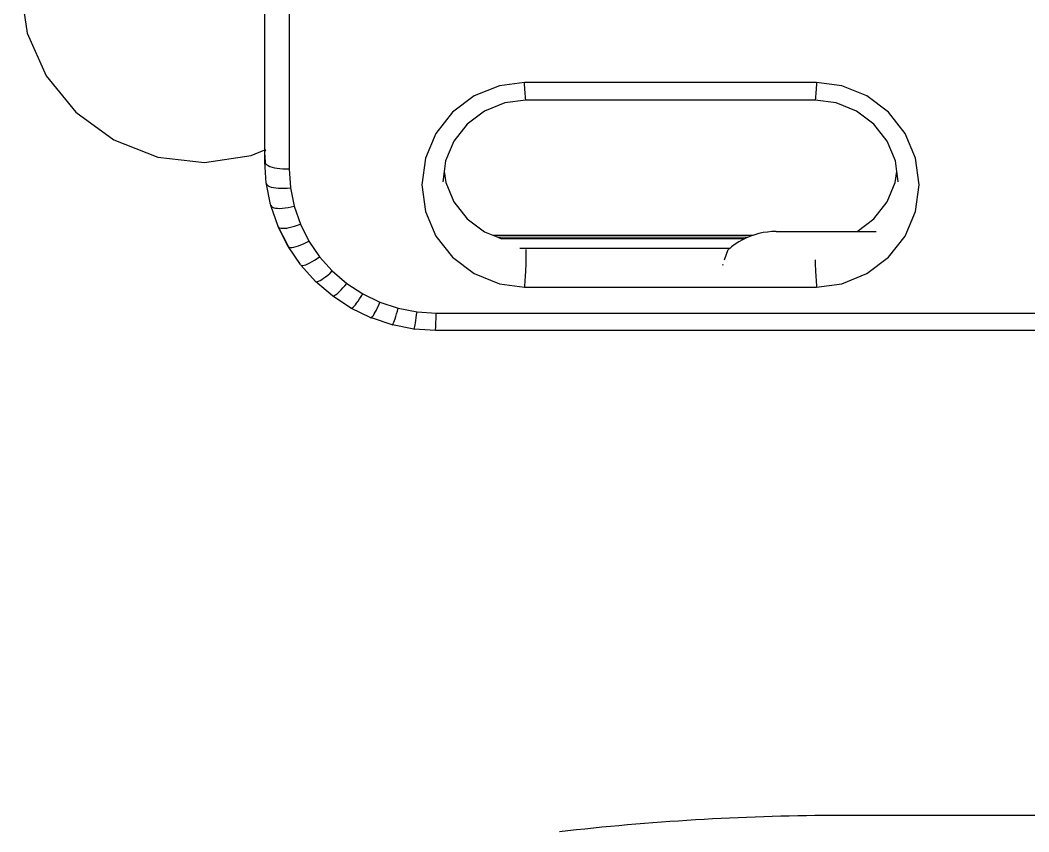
# Model space of a CAD drawing. Header units: millimetres. Extents: x 3552052 to 4144896, y -707811 to -630695.
# Drawn here: x 3697016.7 to 3697262.9, y -683741.3 to -683543.4 of the extents above; entities that cross this region are included whole.
import ezdxf

# ---------------------------------------------------------------- set-up
doc = ezdxf.new("R2010")
doc.units = ezdxf.units.MM
doc.header["$LTSCALE"] = 6
doc.header["$MEASUREMENT"] = 0
doc.layers.add('EQP', color=6, linetype='CONTINUOUS', lineweight=0)

msp = doc.modelspace()

# ---------------------------------------------------------------- linework, layer by layer
at = {"layer": 'EQP', "lineweight": -3}
for p, q in [((3697082.37, -683438.18), (3697082.37, -683579.66)), ((3697076.42, -683575.01), (3697076.41, -683494.31)), ((3697016.73, -683535.29), (3697018.46, -683546.53)), ((3697018.46, -683546.53), (3697023.08, -683556.94)), ((3697023.08, -683556.94), (3697030.28, -683565.84)), ((3697139.8, -683558.61), (3697133.68, -683559.4)), ((3697211.08, -683558.61), (3697139.8, -683558.61)), ((3697139.84, -683559.22), (3697139.8, -683558.61)), ((3697139.88, -683559.83), (3697139.84, -683559.22)), ((3697211.04, -683559.22), (3697211, -683559.83)), ((3697211.08, -683558.61), (3697211.04, -683559.22)), ((3697217.2, -683559.4), (3697211.08, -683558.61)), ((3697133.68, -683559.4), (3697127.53, -683561.89)), ((3697139.92, -683560.41), (3697139.88, -683559.83)), ((3697139.96, -683560.96), (3697139.92, -683560.41)), ((3697139.99, -683561.46), (3697139.96, -683560.96)), ((3697140.03, -683561.9), (3697139.99, -683561.46)), ((3697210.88, -683561.46), (3697210.85, -683561.9)), ((3697210.92, -683560.96), (3697210.88, -683561.46)), ((3697210.96, -683560.41), (3697210.92, -683560.96)), ((3697211, -683559.83), (3697210.96, -683560.41)), ((3697223.35, -683561.89), (3697217.2, -683559.4)), ((3697127.53, -683561.89), (3697122.25, -683565.87)), ((3697134.99, -683563.56), (3697130.06, -683565.56)), ((3697140.12, -683562.87), (3697134.99, -683563.56)), ((3697140.06, -683562.27), (3697140.03, -683561.9)), ((3697140.08, -683562.56), (3697140.06, -683562.27)), ((3697140.1, -683562.76), (3697140.08, -683562.56)), ((3697140.13, -683562.82), (3697140.1, -683562.76)), ((3697140.13, -683562.82), (3697140.12, -683562.87)), ((3697210.76, -683562.87), (3697140.12, -683562.87)), ((3697140.13, -683562.76), (3697140.13, -683562.82)), ((3697210.75, -683562.82), (3697210.75, -683562.76)), ((3697210.77, -683562.76), (3697210.75, -683562.82)), ((3697210.76, -683562.87), (3697210.75, -683562.82)), ((3697215.89, -683563.56), (3697210.76, -683562.87)), ((3697210.79, -683562.56), (3697210.77, -683562.76)), ((3697210.82, -683562.27), (3697210.79, -683562.56)), ((3697210.85, -683561.9), (3697210.82, -683562.27)), ((3697220.82, -683565.56), (3697215.89, -683563.56)), ((3697228.63, -683565.87), (3697223.35, -683561.89)), ((3697030.28, -683565.84), (3697039.56, -683572.6)), ((3697122.25, -683565.87), (3697118.19, -683571.05)), ((3697130.06, -683565.56), (3697125.83, -683568.74)), ((3697225.05, -683568.74), (3697220.82, -683565.56)), ((3697232.68, -683571.05), (3697228.63, -683565.87)), ((3697125.83, -683568.74), (3697122.58, -683572.89)), ((3697228.29, -683572.89), (3697225.05, -683568.74)), ((3697118.19, -683571.05), (3697115.65, -683577.08)), ((3697235.23, -683577.08), (3697232.68, -683571.05)), ((3697039.56, -683572.6), (3697050.29, -683576.78)), ((3697122.58, -683572.89), (3697120.54, -683577.72)), ((3697230.33, -683577.72), (3697228.29, -683572.89)), ((3697061.75, -683578.08), (3697073.14, -683576.41)), ((3697073.14, -683576.41), (3697076.42, -683575.01)), ((3697076.42, -683577.95), (3697076.42, -683575.01)), ((3697076.48, -683574.98), (3697076.64, -683574.91)), ((3697076.5, -683575.29), (3697076.48, -683575.38)), ((3697076.62, -683578.41), (3697076.48, -683576.31)), ((3697076.64, -683575.06), (3697076.5, -683575.29)), ((3697050.29, -683576.78), (3697061.75, -683578.08)), ((3697076.76, -683583.12), (3697076.42, -683577.95)), ((3697076.42, -683577.95), (3697076.48, -683578.2)), ((3697076.48, -683578.2), (3697076.62, -683578.41)), ((3697076.62, -683578.41), (3697076.64, -683578.44)), ((3697076.64, -683578.44), (3697076.9, -683578.67)), ((3697076.9, -683578.67), (3697077.25, -683578.88)), ((3697077.25, -683578.88), (3697077.68, -683579.07)), ((3697115.65, -683577.08), (3697114.78, -683583.55)), ((3697120.54, -683577.72), (3697120.23, -683580.3)), ((3697230.65, -683580.3), (3697230.33, -683577.72)), ((3697236.1, -683583.55), (3697235.23, -683577.08)), ((3697077.68, -683579.07), (3697078.19, -683579.24)), ((3697078.19, -683579.24), (3697078.77, -683579.38)), ((3697078.77, -683579.38), (3697079.42, -683579.5)), ((3697079.42, -683579.5), (3697080.11, -683579.58)), ((3697080.11, -683579.58), (3697080.84, -683579.64)), ((3697080.84, -683579.64), (3697081.6, -683579.66)), ((3697081.6, -683579.66), (3697082.37, -683579.66)), ((3697082.37, -683579.66), (3697082.67, -683584.25)), ((3697120.23, -683580.3), (3697119.89, -683582.79)), ((3697120.23, -683580.3), (3697120.59, -683582.98)), ((3697230.29, -683582.96), (3697230.65, -683580.3)), ((3697230.98, -683582.73), (3697230.65, -683580.3)), ((3697076.76, -683583.12), (3697076.82, -683583.36)), ((3697076.82, -683583.36), (3697076.98, -683583.59)), ((3697077.83, -683588.33), (3697076.82, -683583.36)), ((3697076.98, -683583.59), (3697077.24, -683583.79)), ((3697077.24, -683583.79), (3697077.59, -683583.96)), ((3697114.78, -683583.55), (3697115.65, -683590.02)), ((3697120.59, -683582.98), (3697122.58, -683587.69)), ((3697228.29, -683587.69), (3697230.29, -683582.96)), ((3697230.98, -683582.79), (3697230.98, -683582.73)), ((3697235.23, -683590.02), (3697236.1, -683583.55)), ((3697077.59, -683583.96), (3697078.02, -683584.11)), ((3697078.02, -683584.11), (3697078.53, -683584.23)), ((3697078.53, -683584.23), (3697079.11, -683584.32)), ((3697079.11, -683584.32), (3697079.74, -683584.38)), ((3697079.74, -683584.38), (3697080.43, -683584.4)), ((3697080.43, -683584.4), (3697081.16, -683584.38)), ((3697081.16, -683584.38), (3697081.91, -683584.33)), ((3697081.91, -683584.33), (3697082.67, -683584.25)), ((3697082.67, -683584.25), (3697083.59, -683588.77)), ((3697077.83, -683588.33), (3697077.83, -683588.39)), ((3697077.86, -683588.48), (3697077.83, -683588.39)), ((3697077.86, -683588.48), (3697077.89, -683588.62)), ((3697079.65, -683593.7), (3697077.89, -683588.62)), ((3697077.89, -683588.62), (3697078.05, -683588.82)), ((3697078.05, -683588.82), (3697078.3, -683588.99)), ((3697082.84, -683588.95), (3697083.59, -683588.77)), ((3697083.59, -683588.77), (3697085.1, -683593.13)), ((3697122.58, -683587.69), (3697125.83, -683591.84)), ((3697225.05, -683591.84), (3697228.29, -683587.69)), ((3697078.3, -683588.99), (3697078.63, -683589.13)), ((3697078.63, -683589.13), (3697079.05, -683589.22)), ((3697079.05, -683589.22), (3697079.55, -683589.28)), ((3697079.55, -683589.28), (3697080.11, -683589.29)), ((3697080.11, -683589.29), (3697080.74, -683589.27)), ((3697080.74, -683589.27), (3697081.41, -683589.2)), ((3697081.41, -683589.2), (3697082.11, -683589.09)), ((3697082.11, -683589.09), (3697082.84, -683588.95)), ((3697115.65, -683590.02), (3697118.19, -683596.05)), ((3697232.68, -683596.05), (3697235.23, -683590.02)), ((3697082.07, -683598.51), (3697079.65, -683593.7)), ((3697079.65, -683593.7), (3697079.8, -683593.88)), ((3697083.01, -683593.83), (3697083.69, -683593.64)), ((3697083.69, -683593.64), (3697084.39, -683593.4)), ((3697084.39, -683593.4), (3697085.1, -683593.13)), ((3697085.1, -683593.13), (3697087.18, -683597.26)), ((3697125.83, -683591.84), (3697130.06, -683595.03)), ((3697220.94, -683594.93), (3697225.05, -683591.84)), ((3697079.8, -683593.88), (3697080.04, -683594.02)), ((3697082.01, -683598.29), (3697079.8, -683593.88)), ((3697080.04, -683594.02), (3697080.36, -683594.11)), ((3697080.36, -683594.11), (3697080.76, -683594.15)), ((3697080.76, -683594.15), (3697081.23, -683594.15)), ((3697081.23, -683594.15), (3697081.77, -683594.09)), ((3697081.77, -683594.09), (3697082.37, -683593.98)), ((3697082.37, -683593.98), (3697083.01, -683593.83)), ((3697118.19, -683596.05), (3697122.25, -683601.23)), ((3697130.06, -683595.03), (3697133.28, -683596.33)), ((3697132.14, -683595.87), (3697195.56, -683595.87)), ((3697194.96, -683596.08), (3697194.22, -683596.38)), ((3697195.97, -683595.73), (3697194.96, -683596.08)), ((3697197, -683595.44), (3697195.97, -683595.73)), ((3697198.04, -683595.22), (3697197, -683595.44)), ((3697199.1, -683595.06), (3697198.04, -683595.22)), ((3697200.16, -683594.97), (3697199.1, -683595.06)), ((3697201.23, -683594.93), (3697200.16, -683594.97)), ((3697201.23, -683594.93), (3697220.94, -683594.93)), ((3697220.94, -683594.93), (3697225.64, -683594.93)), ((3697228.63, -683601.23), (3697232.68, -683596.05)), ((3697082.01, -683598.29), (3697082.07, -683598.51)), ((3697082.07, -683598.51), (3697082.21, -683598.67)), ((3697082.21, -683598.67), (3697082.43, -683598.78)), ((3697085.1, -683602.97), (3697082.21, -683598.67)), ((3697083.55, -683598.76), (3697084.06, -683598.63)), ((3697084.06, -683598.63), (3697084.62, -683598.46)), ((3697084.62, -683598.46), (3697085.22, -683598.22)), ((3697085.22, -683598.22), (3697085.85, -683597.94)), ((3697085.85, -683597.94), (3697086.51, -683597.62)), ((3697086.51, -683597.62), (3697087.18, -683597.26)), ((3697087.18, -683597.26), (3697089.79, -683601.09)), ((3697194.22, -683596.38), (3697133.28, -683596.33)), ((3697133.28, -683596.33), (3697134.22, -683596.72)), ((3697193.49, -683596.72), (3697134.22, -683596.72)), ((3697190.32, -683598.68), (3697189.87, -683599.05)), ((3697191.18, -683598.05), (3697190.32, -683598.68)), ((3697192.08, -683597.47), (3697191.18, -683598.05)), ((3697193.01, -683596.95), (3697192.08, -683597.47)), ((3697193.49, -683596.72), (3697193.01, -683596.95)), ((3697193.97, -683596.48), (3697193.49, -683596.72)), ((3697194.22, -683596.38), (3697193.97, -683596.48)), ((3697082.43, -683598.78), (3697082.73, -683598.83)), ((3697082.73, -683598.83), (3697083.11, -683598.82)), ((3697083.11, -683598.82), (3697083.55, -683598.76)), ((3697089.17, -683601.53), (3697089.79, -683601.09)), ((3697089.79, -683601.09), (3697092.88, -683604.55)), ((3697189.87, -683599.05), (3697138.7, -683599.05)), ((3697140.13, -683599.3), (3697140.13, -683602.76)), ((3697188.63, -683601.83), (3697189.49, -683599.36)), ((3697189.87, -683599.05), (3697189.49, -683599.36)), ((3697085.1, -683602.97), (3697085.23, -683603.11)), ((3697088.82, -683607.13), (3697085.23, -683603.11)), ((3697085.23, -683603.11), (3697085.44, -683603.19)), ((3697085.44, -683603.19), (3697085.71, -683603.21)), ((3697085.71, -683603.21), (3697086.06, -683603.15)), ((3697086.06, -683603.15), (3697086.47, -683603.03)), ((3697086.47, -683603.03), (3697086.93, -683602.85)), ((3697086.93, -683602.85), (3697087.44, -683602.6)), ((3697087.44, -683602.6), (3697087.99, -683602.29)), ((3697087.99, -683602.29), (3697088.57, -683601.94)), ((3697088.57, -683601.94), (3697089.17, -683601.53)), ((3697122.25, -683601.23), (3697127.53, -683605.2)), ((3697140.1, -683603.51), (3697140.08, -683603.92)), ((3697140.12, -683603.18), (3697140.1, -683603.51)), ((3697140.13, -683602.92), (3697140.12, -683603.18)), ((3697140.13, -683602.76), (3697140.13, -683602.92)), ((3697188.16, -683603.18), (3697188.24, -683602.92)), ((3697210.75, -683601.83), (3697210.75, -683602.76)), ((3697210.75, -683602.76), (3697210.75, -683602.92)), ((3697210.75, -683602.92), (3697210.76, -683603.18)), ((3697210.76, -683603.18), (3697210.77, -683603.51)), ((3697210.77, -683603.51), (3697210.79, -683603.92)), ((3697223.35, -683605.2), (3697228.63, -683601.23)), ((3697090.79, -683606.35), (3697091.28, -683605.97)), ((3697091.28, -683605.97), (3697091.8, -683605.55)), ((3697091.8, -683605.55), (3697092.34, -683605.07)), ((3697092.34, -683605.07), (3697092.88, -683604.55)), ((3697092.88, -683604.55), (3697096.41, -683607.59)), ((3697127.53, -683605.2), (3697133.68, -683607.7)), ((3697139.99, -683605.5), (3697139.96, -683606.1)), ((3697140.03, -683604.93), (3697139.99, -683605.5)), ((3697140.06, -683604.4), (3697140.03, -683604.93)), ((3697140.08, -683603.92), (3697140.06, -683604.4)), ((3697210.79, -683603.92), (3697210.82, -683604.4)), ((3697210.82, -683604.4), (3697210.85, -683604.93)), ((3697210.85, -683604.93), (3697210.88, -683605.5)), ((3697210.88, -683605.5), (3697210.92, -683606.1)), ((3697217.2, -683607.7), (3697223.35, -683605.2)), ((3697092.92, -683610.65), (3697088.82, -683607.13)), ((3697088.82, -683607.13), (3697089.01, -683607.19)), ((3697089.01, -683607.19), (3697089.25, -683607.17)), ((3697089.25, -683607.17), (3697089.56, -683607.07)), ((3697089.56, -683607.07), (3697089.92, -683606.9)), ((3697089.92, -683606.9), (3697090.34, -683606.66)), ((3697090.34, -683606.66), (3697090.79, -683606.35)), ((3697095.48, -683608.71), (3697095.94, -683608.17)), ((3697095.94, -683608.17), (3697096.41, -683607.59)), ((3697096.41, -683607.59), (3697100.32, -683610.15)), ((3697133.68, -683607.7), (3697139.8, -683608.49)), ((3697139.84, -683607.92), (3697139.8, -683608.49)), ((3697139.8, -683608.49), (3697211.08, -683608.49)), ((3697139.88, -683607.32), (3697139.84, -683607.92)), ((3697139.92, -683606.71), (3697139.88, -683607.32)), ((3697139.96, -683606.1), (3697139.92, -683606.71)), ((3697210.92, -683606.1), (3697210.96, -683606.71)), ((3697210.96, -683606.71), (3697211, -683607.32)), ((3697211, -683607.32), (3697211.04, -683607.92)), ((3697211.04, -683607.92), (3697211.08, -683608.49)), ((3697211.08, -683608.49), (3697217.2, -683607.7)), ((3697097.45, -683613.62), (3697092.92, -683610.65)), ((3697092.92, -683610.65), (3697093.08, -683610.69)), ((3697093.08, -683610.69), (3697093.29, -683610.64)), ((3697093.29, -683610.64), (3697093.55, -683610.5)), ((3697093.55, -683610.5), (3697093.87, -683610.29)), ((3697093.87, -683610.29), (3697094.22, -683610)), ((3697094.22, -683610), (3697094.61, -683609.63)), ((3697094.61, -683609.63), (3697095.04, -683609.2)), ((3697095.04, -683609.2), (3697095.48, -683608.71)), ((3697099.55, -683611.38), (3697099.93, -683610.78)), ((3697099.93, -683610.78), (3697100.32, -683610.15)), ((3697100.32, -683610.15), (3697104.53, -683612.18)), ((3697097.75, -683613.56), (3697097.97, -683613.4)), ((3697097.97, -683613.4), (3697098.23, -683613.15)), ((3697098.23, -683613.15), (3697098.52, -683612.81)), ((3697098.52, -683612.81), (3697098.84, -683612.4)), ((3697098.84, -683612.4), (3697099.19, -683611.92)), ((3697099.19, -683611.92), (3697099.55, -683611.38)), ((3697103.95, -683613.5), (3697104.23, -683612.87)), ((3697104.23, -683612.87), (3697104.53, -683612.18)), ((3697104.53, -683612.18), (3697108.98, -683613.66)), ((3697102.33, -683615.98), (3697097.45, -683613.62)), ((3697097.45, -683613.62), (3697097.58, -683613.63)), ((3697097.58, -683613.63), (3697097.75, -683613.56)), ((3697102.43, -683615.98), (3697102.57, -683615.89)), ((3697102.57, -683615.89), (3697102.73, -683615.7)), ((3697102.73, -683615.7), (3697102.93, -683615.42)), ((3697102.93, -683615.42), (3697103.15, -683615.05)), ((3697103.15, -683615.05), (3697103.4, -683614.61)), ((3697103.4, -683614.61), (3697103.66, -683614.09)), ((3697103.66, -683614.09), (3697103.95, -683613.5)), ((3697108.21, -683616.21), (3697108.39, -683615.66)), ((3697108.39, -683615.66), (3697108.58, -683615.05)), ((3697108.58, -683615.05), (3697108.78, -683614.38)), ((3697108.78, -683614.38), (3697108.98, -683613.66)), ((3697108.98, -683613.66), (3697113.58, -683614.56)), ((3697113.38, -683615.98), (3697113.48, -683615.29)), ((3697113.48, -683615.29), (3697113.58, -683614.56)), ((3697113.58, -683614.56), (3697118.27, -683614.86)), ((3697118.22, -683616.29), (3697118.24, -683615.6)), ((3697118.24, -683615.6), (3697118.27, -683614.86)), ((3697118.27, -683614.86), (3697441.98, -683614.86)), ((3697102.33, -683615.98), (3697102.43, -683615.98)), ((3697107.47, -683617.66), (3697102.43, -683615.98)), ((3697107.47, -683617.66), (3697107.49, -683617.7)), ((3697107.49, -683617.7), (3697107.56, -683617.69)), ((3697107.56, -683617.69), (3697107.65, -683617.58)), ((3697112.83, -683618.74), (3697107.56, -683617.69)), ((3697107.65, -683617.58), (3697107.76, -683617.37)), ((3697107.76, -683617.37), (3697107.89, -683617.07)), ((3697107.89, -683617.07), (3697108.05, -683616.68)), ((3697108.05, -683616.68), (3697108.21, -683616.21)), ((3697112.97, -683618.39), (3697113.04, -683618.08)), ((3697113.04, -683618.08), (3697113.11, -683617.67)), ((3697113.11, -683617.67), (3697113.2, -683617.18)), ((3697113.2, -683617.18), (3697113.29, -683616.62)), ((3697113.29, -683616.62), (3697113.38, -683615.98)), ((3697118.13, -683618.4), (3697118.15, -683617.99)), ((3697118.15, -683617.99), (3697118.17, -683617.5)), ((3697118.17, -683617.5), (3697118.2, -683616.93)), ((3697118.2, -683616.93), (3697118.22, -683616.29)), ((3697112.83, -683618.74), (3697112.87, -683618.72)), ((3697112.87, -683618.72), (3697112.91, -683618.61)), ((3697118.09, -683619.06), (3697112.87, -683618.72)), ((3697112.91, -683618.61), (3697112.97, -683618.39)), ((3697118.09, -683619.06), (3697118.1, -683618.94)), ((3697442.16, -683619.06), (3697118.09, -683619.06)), ((3697118.1, -683618.94), (3697118.12, -683618.72)), ((3697118.12, -683618.72), (3697118.13, -683618.4)), ((3697274.84, -683737.34), (3697214.84, -683737.34))]:
    msp.add_line(p, q, dxfattribs=at)
msp.add_arc((3697218.41, -684351.72), 614.39, 90.33361, 96.55009, dxfattribs=at)

doc.saveas('drawing.dxf')
